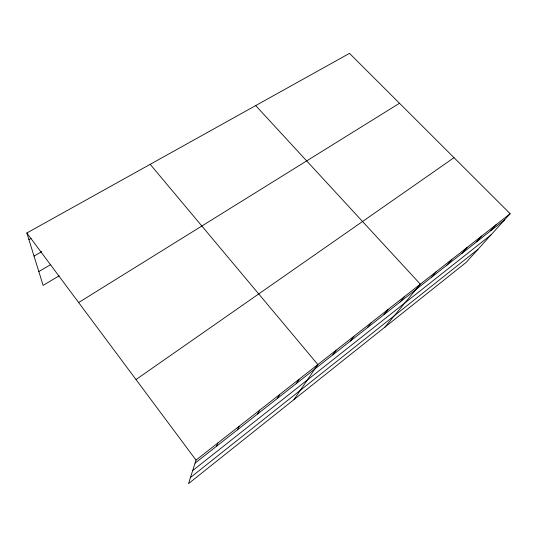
<?xml version="1.0" encoding="UTF-8"?>
<svg xmlns="http://www.w3.org/2000/svg" width="537" height="537" viewBox="0 0 537 537"><rect width="100%" height="100%" fill="white"/><g stroke="black" fill="none" stroke-linecap="round" stroke-linejoin="round"><path stroke-width="0.81" d="M510.15 213.706L196.012 460.122L188.514 483.636L466.237 262.331L510.15 213.706L349.506 53.364L26.85 232.991L43.108 285.389L59.151 275.83M216.532 446.26L217.894 442.958M237.367 429.889L239.106 426.318M257.585 413.993L259.68 410.181M277.22 398.561L279.649 394.52M296.29 383.572L299.028 379.317M294.001 399.582L317.85 364.549L150.199 164.322M332.833 354.843L336.142 350.205M350.352 341.076L353.917 336.256M367.395 327.677L371.208 322.697M383.982 314.642L388.023 309.507M400.132 301.948L404.388 296.666M384.881 327.161L420.323 284.167L255.686 105.594M431.641 277.179L436.299 271.635M447.012 265.097L451.859 259.431M461.981 253.33L467.002 247.55M476.574 241.858L481.756 235.978M490.798 230.682L496.134 224.701M190.467 477.507L477.977 249.336M192.682 470.573L491.006 234.904M195.052 463.149L504.666 219.781M136.002 379.552L454.02 157.683M78.644 302.532L399.494 103.258M38.825 271.568L50.753 264.58M34.012 256.075L41.826 251.591M28.911 239.643L31.072 238.428M26.85 232.991L196.012 460.122"/></g></svg>
